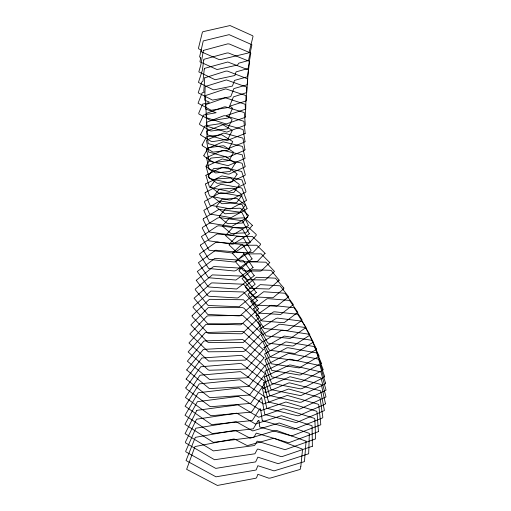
<?xml version="1.0" encoding="UTF-8"?>
<svg xmlns="http://www.w3.org/2000/svg" width="511" height="511" viewBox="0 0 511 511"><rect width="100%" height="100%" fill="white"/><g stroke="black" fill="none" stroke-linecap="round" stroke-linejoin="round"><path stroke-width="0.77" d="M257.889 420.994L258.917 420.4L258.988 420.943M259.511 409.228L252.262 420.54L211.58 424.615L185.103 406.219L199.239 383.902L239.774 379.75L265.79 397.526L288.594 388.986L319.624 397.449L320.09 398.043L322.856 417.378L322.403 417.979L294.732 429.048L293.161 429.093L262.769 420.802L262.207 420.266M259.824 408.723L260.303 408.826M257.838 421.134L253.271 428.825L212.263 433.558L185.014 415.264L198.223 392.748L238.924 388.021L263.465 403.997L287.291 395.405L318.238 404.239L318.755 404.801L320.819 424.775L291.628 435.96L260.514 427.228L259.69 426.845L259.064 421.179M261.236 397.622L261.594 397.558M261.083 398.12L251.782 411.7L251.042 412.134L212.091 415.654L210.724 415.584L185.416 397.469L199.705 375.604L200.446 375.17L240.521 371.612L265.944 389.733L264.902 392.058L265.177 392.735L288.581 382.995L289.743 382.88L320.659 390.864L324.408 410.569L297.044 422.329L295.716 422.488L264.819 414.498L261.709 398.203M209.216 102.711L202.65 104.084L198.741 113.116L198.836 113.927L210.986 120.692L228.27 118.022L232.511 108.262L230.014 106.109L246.296 100.871L246.775 87.106L226.424 79.914L206.074 86.257L205.154 87.023L204.681 100.22L209.095 101.976M260.604 409.139L262.207 420.259M205.537 96.24L205.671 109.073L216.166 112.714L203.678 114.975L199.514 123.822L199.712 124.575L210.858 131.052L227.638 128.81L232.058 119.676L231.732 118.999L226.609 115.933L226.827 115.422L245.746 109.118L245.963 96.145L245.644 95.468L226.737 89.157L225.607 88.882L205.741 95.493L205.537 96.234M205.895 175.292L209.357 186.758L209.619 187.358L210.711 187.594L229.426 191.459L245.599 183.57L241.658 171.447L222.049 167.391L205.895 175.292M210.538 186.713L218.995 193.273L219.96 193.573L233.834 192.455L239.244 185.027L239.199 184.311L230.608 177.956L216.536 178.978L215.699 179.355L210.538 186.713M325.386 403.422L325.181 404.169L298.814 415.647L297.6 415.801L266.761 408.251L262.482 388.641L290.024 376.735L321.33 384.496L325.386 403.422M258.362 308.42L258.355 309.136L241.499 324.376L240.336 324.855L207.811 323.827L193.049 307.373L193.132 306.792L210.864 291.059L243.581 291.979L258.362 308.42M186.707 369.951L209.005 388.283L210.002 388.571L248.129 386.469L248.889 386.041L264.736 365.914L242.355 347.506L241.154 347.333L203.352 349.422L186.707 369.951M306.063 441.191L304.46 461.618L274.043 470.874L257.857 465.713L256.171 469.909L255.174 470.197L215.993 476.833L186.042 460.539L195.317 437.359L234.051 430.441L235.335 430.358L250.096 438.195L275.046 430.684L276.809 430.524L306.063 441.191M309.308 434.197L308.682 453.768L278.112 463.675L257.857 457.147L255.653 461.899L215.763 468.395L186.068 451.954L185.64 451.341L195.828 428.224L235.36 421.767L236.536 421.952L252.741 430.939L279.21 422.967L309.257 433.36L309.308 434.197M192.142 315.645L192.11 316.488L207.907 333.198L209.184 333.325L241.448 333.779L242.393 333.459L259.524 317.178L244.003 300.308L243.44 299.765L242.144 299.733L209.912 299.318L209.095 299.599L192.142 315.645M202.081 144.971L202.739 145.993L212.998 152.131L227.644 150.253L228.321 149.78L232.748 141.585L221.653 134.738L207.051 136.609L206.367 137.108L202.081 144.971M200.523 245.044L200.491 245.676L208.667 259.045L209.484 259.435L234.421 262.028L250.965 250.914L250.914 250.154L242.744 236.785L241.748 236.497L217.079 233.936L200.523 245.044M283.797 288.006L283.758 288.792L273.391 297.447L272.446 297.766L253.533 296.872L245.28 286.99L245.267 286.377L256.35 277.275L275.467 278.176L283.797 288.006M196.243 280.296L207.715 295.594L208.98 296.259L237.308 297.97L238.311 297.689L255.213 284.199L243.683 268.799L242.508 268.249L214.179 266.538L213.183 266.819L196.243 280.296M204.745 77.832L203.787 91.303L204.304 92.165L202.318 92.74L201.922 93.372L198.064 103.209L211.222 110.261L229.126 107.361L233.399 96.911L246.736 92.555L247.714 78.86L227.516 71.125L225.964 71.086L204.745 77.832M265.228 359.437L265.171 360.261L271.513 376.441L272.139 376.939L299.593 381.864L301.222 381.941L323.246 369.823L316.692 352.941L288.242 347.748L286.933 347.85L265.228 359.437M263.995 347.614L271.232 363.775L299.178 367.926L319.171 356.218L311.838 340.326L310.72 340.115L284.263 336.066L263.995 347.614M245.037 166.139L244.967 166.931L229.062 174.11L227.363 173.989L209.171 169.62L206.521 157.65L222.426 150.47L224.125 150.592L242.246 154.833L245.037 166.139M300.845 466.377L300.155 469.424L270.376 478.066L268.786 478.175L257.87 474.291L256.541 477.83L255.762 478.239L217.399 485.45L186.63 469.334L194.947 446.576L233.699 439.006L234.849 439.205L246.641 445.317L247.829 445.49L273.8 438.246L301.701 448.837L302.557 449.278L300.845 466.377M250.837 301.567L259.499 313.147L280.667 314.482L293.371 304.594L285.457 293.851L284.978 293.269L284.027 293.167L263.67 291.749L250.837 301.567M204.279 68.947L202.995 81.121L201.749 82.124L198.211 92.842L212.499 100.092L230.122 96.783L230.883 96.362L233.859 88.607L246.794 84.877L247.209 84.258L248.429 69.879L227.765 61.997L204.694 68.327L204.279 68.947M316.405 348.93L316.347 349.467L297.287 360.849L270.913 357.106L270.236 356.64L262.833 341.821L281.631 330.285L283.081 330.259L309.034 334.239L316.405 348.93M201.219 50.985L201.142 51.707L201.966 52.096L218.932 59.519L220.19 59.659L248.059 53.055L249.093 52.441L253.034 36.383L252.664 35.744L230.039 25.55L203.429 31.599L202.439 32.008L198.504 48.066L198.658 48.832L201.168 49.969L201.219 50.985M325.533 383.058L325.45 383.787L300.704 395.674L270.996 389.574L264.928 371.235L288.977 359.284L290.433 359.265L319.969 365.601L325.533 383.058M200.67 57.96L199.942 61.831L217.034 69.547L237.558 65.031L238.816 63.179L248.506 60.49L251.917 44.738L229.132 34.646L203.257 40.925L199.603 56.855L200.67 57.96M186.119 379.041L209.504 397.43L210.602 397.654L249.604 395.029L265.362 373.79L241.856 355.503L240.547 355.394L201.883 358L186.119 379.041M203.774 60.087L202.324 70.441L198.428 82.424L212.883 89.578L213.905 89.853L232.409 86.091L234.511 80.412L247.548 76.746L249.681 61.448L228.519 52.997L227.082 52.965L203.927 59.308L203.774 60.087M255.941 315.619L264.091 328.496L286.396 330.617L287.642 330.483L301.733 320.531L302.033 319.841L294.087 307.731L271.418 305.316L270.025 305.667L255.941 315.619M185.895 387.766L185.991 388.571L210.078 406.526L211.299 406.686L250.735 403.383L265.797 382.107L241.275 363.545L239.844 363.506L200.753 366.777L185.895 387.766M252.089 258.905L235.89 270.587L234.166 270.977L208.648 268.486L199.405 254.012L215.604 242.508L217.066 242.099L242.655 244.545L252.089 258.905M253.558 308.785L261.491 320.563L262.296 320.959L282.979 322.658L284.308 322.569L297.843 312.298L289.82 300.781L289.009 300.372L268.269 298.667L266.978 298.782L253.558 308.785M257.41 300.398L240.029 315.824L238.656 315.887L207.741 314.437L194.059 298.22L211.458 282.966L212.832 282.896L243.645 284.231L257.41 300.398M203.378 50.423L200.874 64.693L198.811 71.904L215.105 79.729L234.888 75.507L236.076 71.885L248.11 68.5L250.812 53.087L229.286 43.984L227.785 43.85L203.378 50.423M254.223 275.672L236.625 289.009L209.197 287.029L208.175 286.76L197.297 271.507L214.869 258.368L242.029 260.323L243.223 260.495L254.223 275.672M247.707 216.868L247.631 217.296L231.93 226.316L230.423 226.309L210.034 223.122L209.325 222.668L203.787 210.366L219.564 201.091L221.065 201.098L242.099 204.604L247.707 216.868M324.651 376.473L324.325 377.15L302.199 388.488L300.634 388.865L271.539 383.276L265.12 365.448L288.057 353.625L289.315 353.491L318.04 359.009L318.621 359.533L324.651 376.473M269.77 262.648L261.306 270.792L260.367 271.111L244.999 270.919L243.658 270.836L235.635 262.002L244.034 253.935L261.153 253.846L269.77 262.648M259.875 329.001L267.623 342.728L268.301 343.2L292.356 346.03L293.467 345.813L309.577 335.305L309.807 334.737L302.001 321.163L277.486 318.091L275.985 318.5L259.875 329.001M245.178 133.499L227.203 140.487L226.015 140.257L208.13 135.083L207.543 134.565L206.31 122.391L223.665 115.78L225.274 115.71L243.932 121.305L245.178 133.499M264.391 376.907L269.591 395.508L299.593 402.298L301.362 402.138L326.063 390.123L320.889 371.919L290.957 365.084L289.724 364.937L264.391 376.907M200.702 134.291L200.778 135.108L210.973 141.279L212.614 141.624L227.849 139.216L232.128 130.79L231.828 130.101L221.627 123.93L220.26 123.643L204.917 125.981L200.702 134.291M263.855 382.586L263.663 383.339L268.601 402.068L299.478 409.209L326.005 396.938L320.946 377.872L291.129 370.973L289.75 370.839L263.855 382.586M244.993 141.317L244.82 142.001L228.034 148.669L226.514 148.65L208.201 143.61L206.501 131.678L206.668 131.167L223.46 124.499L224.904 124.492L243.089 129.5L244.993 141.317M312.374 446.244L282.142 456.572L281.024 456.598L258.183 449.112L257.391 449.169L254.925 453.774L214.563 459.747L185.525 442.839L185.423 442.066L196.563 419.218L236.797 413.163L255.436 424.002L281.459 415.699L312.042 425.772L312.374 446.244M265.081 253.341L257.25 261.606L241.409 261.843L240.215 261.67L232.333 253.303L240.802 245.216L256.758 245.229L265.081 253.341M318.449 431.629L288.728 442.762L256.254 433.098L254.088 437.014L253.156 437.339L213.349 442.36L184.937 424.315L197.399 401.703L237.775 396.395L238.912 396.6L261.019 410.531L285.924 401.997L316.52 411.214L317.005 411.796L318.449 431.629M261.766 335.216L261.638 336.002L269.01 349.639L269.955 350.278L294.962 353.523L313.224 342.198L305.578 327.666L304.55 327.398L279.996 324.21L278.936 324.466L261.766 335.216M250.103 242.054L249.924 242.61L234.46 252.626L232.562 253.041L209.108 250.224L201.391 236.593L217.028 226.194L218.682 225.747L242.15 228.558L250.103 242.054M247.056 208.392L246.685 209.044L231.432 217.462L230.014 217.501L209.548 213.968L204.438 201.877L204.802 201.225L220.056 192.807L221.474 192.768L241.812 196.205L247.056 208.392M258.157 322.403L258.004 322.799L266.103 335.899L289.513 338.41L290.702 338.231L306.063 327.468L297.658 314.239L274.777 311.812L273.481 311.927L258.157 322.403M249.279 233.668L248.895 234.3L233.093 244.124L231.726 244.092L209.05 240.828L202.209 228.015L202.599 227.382L217.673 217.999L219.519 217.558L242.367 220.726L249.279 233.668M256.33 292.458L239.167 306.753L208.654 305.501L207.715 305.022L195.317 289.788L195.215 289.13L212.327 274.892L242.814 276.144L243.677 276.508L256.33 292.458M225.958 235.015L225.69 235.718L234.051 243.127L249.553 242.604L256.241 235.271L256.209 234.434L248.716 227.567L247.809 227.229L232.652 227.682L225.958 235.015M219.443 216.134L219.455 216.99L226.75 223.115L228.577 223.69L242.348 223.032L248.582 215.431L240.483 208.296L239.11 208.226L225.389 208.935L219.443 216.134M205.805 183.807L205.511 184.497L209.529 195.981L229.343 200.044L230.621 199.858L245.682 192.187L245.976 191.497L241.914 179.866L221.972 175.918L205.805 183.807M213.572 196.358L213.483 197.272L221.787 203.672L223.262 203.685L236.631 202.592L241.99 195.355L241.882 194.653L234.217 188.744L232.646 188.233L219.321 189.153L213.572 196.358M239.25 270.07L239.007 270.894L247.477 279.785L265.324 279.958L274.49 271.469L265.886 262.2L248.806 261.792L239.25 270.07M321.355 363.212L300.736 374.812L299.427 375.01L271.667 370.366L264.577 353.938L285.63 341.974L286.594 341.942L314.374 346.573L321.355 363.212M203.857 155.421L204.176 156.315L213.259 162.262L214.639 162.511L229.12 160.537L233.61 152.24L223.837 145.82L222.949 145.776L208.367 147.692L203.857 155.421M244.967 149.793L244.52 150.394L228.027 157.235L226.686 157.011L208.507 152.003L206.521 140.512L206.968 139.912L223.256 133.154L224.597 133.243L242.942 138.149L244.967 149.793M196.665 410.71L185.097 433.654L213.394 450.906L254.088 445.586L254.823 445.145L257.174 441.127L285.068 449.693L315.613 438.904L314.846 419.026L314.457 418.388L284.595 408.941L282.909 408.832L258.719 417.257L237.954 404.859L197.399 410.269L196.665 410.71M216.402 206.374L216.447 207.262L225.064 213.796L239.442 212.787L245.018 205.671L244.967 204.885L236.868 198.37L235.373 198.37L221.978 199.258L216.402 206.374M252.408 225.351L245.97 232.831L231.017 233.521L222.426 226.124L228.826 218.625L243.223 217.865L244.462 218.012L252.408 225.351M261.575 333.255L244.667 351.051L243.153 351.523L208.347 351.804L189.824 334.028L206.821 316.283L208.034 315.817L242.866 315.517L261.575 333.255M237.053 174.277L232 181.922L217.967 183.289L217.079 183.225L208.386 177.049L208.137 176.333L213.496 168.656L226.494 167.455L228.027 167.429L236.721 173.606L237.053 174.277M245.625 116.757L245.191 117.37L226.59 123.854L225.102 123.649L206.84 117.83L206.278 117.294L205.863 104.998L206.297 104.385L224.897 97.901L226.194 98.042L245.197 104.295L245.625 116.757M262.45 341.469L245.516 360.108L208.654 361.06L188.968 342.964L205.978 324.364L242.527 323.418L243.44 323.75L262.45 341.469M260.648 325.098L243.268 342.536L209.037 342.581L207.517 342L190.852 324.919L208.22 307.66L242.45 307.622L243.862 308.095L260.648 325.098M235.296 163.277L230.071 171.46L215.546 172.961L205.837 166.503L210.532 158.372L211.452 158.046L225.773 156.717L235.296 163.277M263.274 349.652L246.193 369.07L209.453 370.251L208.226 369.875L188.157 351.926L205.301 332.546L242.125 331.358L243.14 331.633L263.274 349.652M264.04 357.802L247.656 377.623L246.513 377.827L209.472 379.449L187.39 361.194L203.832 341.124L204.975 340.926L242.782 339.547L264.04 357.802M206.61 166.273L206.195 166.988L209.286 178.122L209.887 178.633L229.184 182.753L244.878 175.445L245.325 174.845L242.157 163.45L241.384 163.035L222.304 158.972L206.61 166.273M229.49 243.9L229.049 244.91L236.906 252.428L238.145 252.575L253.124 252.377L260.572 244.622L260.533 243.951L252.274 236.382L236.395 236.689L229.49 243.9M279.191 280.175L269.137 289.009L250.326 288.428L242.073 278.552L252.179 269.744L269.834 270.281L271.105 270.402L279.191 280.175M288.658 296.744L276.764 306.242L257.033 305.137L256.113 304.805L248.257 294.706L248.199 294.055L260.233 284.64L280.079 285.809L288.658 296.744M203.614 218.542L203.059 219.353L209.401 232.051L232.479 235.207L248.487 225.504L241.863 212.448L219.015 209.344L203.614 218.542M253.06 267.54L235.903 280.028L208.91 277.767L208.201 277.313L198.421 262.692L215.616 250.23L242.316 252.447L243.204 252.798L253.06 267.54M206.776 113.231L206.131 113.717L207.019 126.294L226.763 132.119L245.363 125.176L244.271 112.541L225.555 106.85L224.163 106.908L206.776 113.231M205.716 192.328L205 192.768L205.077 193.343L209.944 205.173L229.241 208.673A1.98 1.143 0 0 0 230.998 208.641L246.545 200.395L242.01 188.38L241.313 187.92L221.78 184.375L220.496 184.49L205.716 192.328M207.191 148.612L206.431 149.033L209.159 161.054L228.015 165.673L245.056 158.41L242.668 146.881L242.118 146.338L223.115 141.809L207.191 148.612"/></g></svg>
